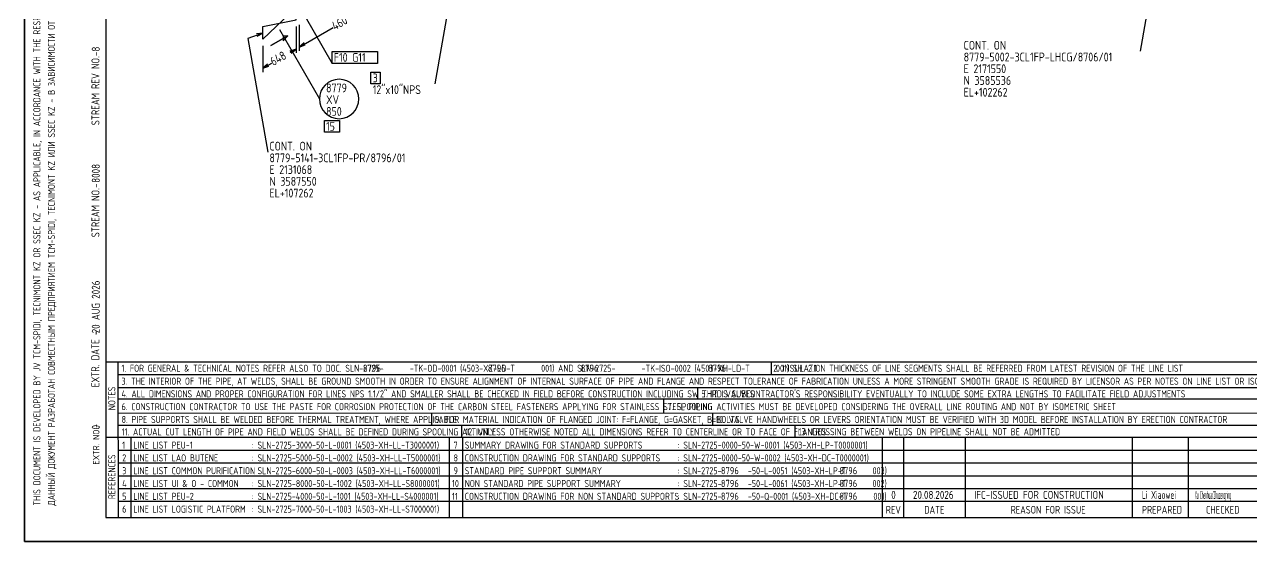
# Model space of a CAD drawing. Extents: x 0 to 594, y 0 to 420.
# Drawn here: x 0 to 383.2, y 0 to 161.4 of the extents above; entities that cross this region are included whole.
import ezdxf

# ---------------------------------------------------------------- set-up
doc = ezdxf.new("R2010")
doc.units = 0
doc.header["$MEASUREMENT"] = 0
doc.linetypes.add('BORDER_2012_SLN$0$8001.Solid', pattern=[0])
for name, color, linetype, lineweight in [('BORDER_2012_SLN$0$BG_01', 7, 'BORDER_2012_SLN$0$8001.Solid', 25), ('BORDER_2012_SLN$0$BG_02', 7, 'BORDER_2012_SLN$0$8001.Solid', 25), ('BORDER_2012_SLN$0$BG_Level_1', 7, 'BORDER_2012_SLN$0$8001.Solid', 25), ('BORDER_2012_SLN$0$Level_1', 7, 'BORDER_2012_SLN$0$8001.Solid', 25), ('BORDER_2012_SLN$0$Level_18', 7, 'BORDER_2012_SLN$0$8001.Solid', 25)]:
    doc.layers.add(name, color=color, linetype=linetype, lineweight=lineweight)
doc.layers.add('GT_1', color=7, linetype='Continuous')
doc.styles.add('BORDER_2012_SLN$0$GOST type A', font='GOST type A')
doc.styles.add('HTX1', font='')
doc.styles.get('HTX1').set_extended_font_data('GOST type A')

# ---------------------------------------------------------------- blocks, each defined once
blk = doc.blocks.new('BORDER_2012_SLN')
at = {"layer": 'BORDER_2012_SLN$0$BG_Level_1', "color": 7, "lineweight": -3}
for p, q in [((402.7, 56), (25.4, 56)), ((29.11, 56), (29.22, 7.5)), ((233.25, 56), (233.24, 52)), ((402.7, 52), (29.1, 52)), ((402.7, 47.99), (29.16, 48.01)), ((210.22, 48), (210.22, 44.42)), ((402.7, 44.41), (29.17, 44.42)), ((199.61, 44.42), (199.61, 40.02)), ((402.7, 39.96), (29.15, 40.07)), ((127.1, 40.04), (127.1, 36.23)), ((214.87, 40.02), (214.87, 36.23)), ((136.5, 36.23), (136.5, 32.43)), ((240.64, 36.23), (240.64, 32.43)), ((33.22, 32.43), (33.22, 7.59)), ((132.63, 32.43), (132.63, 7.6)), ((136.8, 32.43), (136.8, 7.59))]:
    blk.add_line(p, q, dxfattribs=at)
at = {"layer": 'BORDER_2012_SLN$0$Level_1', "color": 7, "lineweight": -3}
for p, q in [((25.4, 412.5), (25.4, 7.5)), ((402.7, 36.23), (29.15, 36.23)), ((402.7, 32.43), (25.4, 32.43)), ((267.9, 32.43), (267.91, 7.5)), ((274.59, 7.5), (274.59, 32.43)), ((293.91, 7.5), (293.91, 32.43)), ((346.11, 7.5), (346.11, 32.43)), ((363.55, 7.5), (363.55, 32.43)), ((402.7, 28.43), (29.17, 28.43)), ((402.7, 24.43), (29.18, 24.43)), ((402.7, 20.43), (29.19, 20.43)), ((402.7, 16.43), (29.2, 16.43)), ((402.7, 12.43), (29.2, 12.43)), ((25.4, 7.5), (588.6, 7.5))]:
    blk.add_line(p, q, dxfattribs=at)
at = {"layer": 'BORDER_2012_SLN$0$Level_18', "color": 7, "lineweight": -3, "flags": 128}
blk.add_lwpolyline([(0, 0), (0, 420), (594, 420), (594, 0)], close=True, dxfattribs=at)
at = {"color": 7, "char_height": 2.2, "attachment_point": 1, "style": 'BORDER_2012_SLN$0$GOST type A'}
for s, insert in [('{\\l\\fGOST type A|b0|i0;\\T1;1}', (30.5, 31.2)), ('{\\l\\fGOST type A|b0|i0;\\T1;: SLN-2725-3000-50-L-0001 (4503-XH-LL-T3000001)}', (71, 31.2)), ('{\\l\\fGOST type A|b0|i0;\\T1;7}', (134, 31.2)), ('{\\l\\fGOST type A|b0|i0;\\T1;SUMMARY DRAWING FOR STANDARD SUPPORTS}', (137.5, 31.2)), ('{\\l\\fGOST type A|b0|i0;\\T1;: SLN-2725-0000-50-W-0001 (4503-XH-LP-T0000001)}', (204, 31.2)), ('{\\l\\fGOST type A|b0|i0;\\T1;2}', (30.5, 27.2)), ('{\\l\\fGOST type A|b0|i0;\\T1;LINE LIST LAO BUTENE}', (34, 27.2)), ('{\\l\\fGOST type A|b0|i0;\\T1;: SLN-2725-5000-50-L-0002 (4503-XH-LL-T5000001)}', (71, 27.2)), ('{\\l\\fGOST type A|b0|i0;\\T1;8}', (134, 27.2)), ('{\\l\\fGOST type A|b0|i0;\\T1;CONSTRUCTION DRAWING FOR STANDARD SUPPORTS}', (137.5, 27.2)), ('{\\l\\fGOST type A|b0|i0;\\T1;: SLN-2725-0000-50-W-0002 (4503-XH-DC-T0000001)}', (204, 27.2)), ('{\\l\\fGOST type A|b0|i0;\\T1;3}', (30.5, 23.2)), ('{\\l\\fGOST type A|b0|i0;\\T1;LINE LIST COMMON PURIFICATION}', (34, 23.2)), ('{\\l\\fGOST type A|b0|i0;\\T1;: SLN-2725-6000-50-L-0003 (4503-XH-LL-T6000001)}', (71, 23.2)), ('{\\l\\fGOST type A|b0|i0;\\T1;9}', (134, 23.2)), ('{\\C256;STANDARD PIPE SUPPORT SUMMARY}', (137.5, 23.2)), ('{\\fGOST type A|b0|i0|c0|p34;: SLN-2725-       -50-L-0051 (4503-XH-LP-T       003)}', (204, 23.2)), ('{\\l\\fGOST type A|b0|i0;\\T1;4}', (30.5, 19.2)), ('{\\l\\fGOST type A|b0|i0;\\T1;LINE LIST UI & O - COMMON}', (34, 19.2)), ('{\\l\\fGOST type A|b0|i0;\\T1;: SLN-2725-8000-50-L-1002 (4503-XH-LL-S8000001)}', (71, 19.2)), ('{\\l\\fGOST type A|b0|i0;\\T1;10}', (133.5, 19.2)), ('{\\l\\fGOST type A|b0|i0;\\T1;NON STANDARD PIPE SUPPORT SUMMARY}', (137.5, 19.2)), ('{\\fGOST type A|b0|i0|c0|p34;: SLN-2725-       -50-L-0061 (4503-XH-LP-T       002)}', (204, 19.2)), ('{\\l\\fGOST type A|b0|i0;\\T1;: SLN-2725-4000-50-L-1001 (4503-XH-LL-S4000001)}', (71, 15.2)), ('{\\fGOST type A|b0|i0|c0|p34;: SLN-2725-       -50-Q-0001 (4503-XH-DC-T       001)}', (204, 15.2)), ('{\\l\\fGOST type A|b0|i0;\\T1;5}', (30.5, 15.2)), ('{\\l\\fGOST type A|b0|i0;\\T1;LINE LIST PEU-2}', (34, 15.2)), ('{\\l\\fGOST type A|b0|i0;\\T1;11}', (133.5, 15.2)), ('{\\C256;CONSTRUCTION DRAWING FOR NON STANDARD SUPPORTS}', (137.5, 15.2)), ('{\\l\\fGOST type A|b0|i0;\\T1;6}', (30.5, 11.2)), ('{\\l\\fGOST type A|b0|i0;\\T1;LINE LIST LOGISTIC PLATFORM}', (34, 11.2)), ('{\\l\\fGOST type A|b0|i0;\\T1;: SLN-2725-7000-50-L-1003 (4503-XH-LL-S7000001)}', (71, 11.2))]:
    blk.add_mtext(s, dxfattribs=dict(at, insert=insert))
at = {"layer": 'BORDER_2012_SLN$0$BG_01', "color": 7, "attachment_point": 1, "rotation": 90, "style": 'BORDER_2012_SLN$0$GOST type A'}
for s, insert, char_height in [('{\\fGOST type A|b0|i0|c134|p34;\\W1.01;ДАННЫЙ ДОКУМЕНТ РАЗРАБОТАН СОВМЕСТНЫМ ПРЕДПРИЯТИЕМ \\fGOST type A|b0|i0|c0|p34;TCM-SPIDI, TECNIMONT KZ \\fGOST type A|b0|i0|c134|p34;ИЛИ \\fGOST type A|b0|i0|c0|p34;SSEC KZ - \\fGOST type A|b0|i0|c134|p34;В ЗАВИСИМОСТИ ОТ ПРИМЕНИМОСТИ\\fGOST type A|b0|i0|c0|p34;, \\fGOST type A|b0|i0|c134|p34;В СООТВЕТСТВИИ С СООТВЕТСТВУЮЩЕЙ ОБЛАСТЬЮ РАБОТ\\fGOST type A|b0|i0|c0|p34;. \\fGOST type A|b0|i0|c134|p34;ЯВЛЯЕТСЯ КОНФИДЕНЦИАЛЬНЫМ И НЕ МОЖЕТ БЫТЬ ИСПОЛЬЗОВАН ДРУГИМИ ЛИЦАМИ ДЛЯ КАКИХ\\fGOST type A|b0|i0|c0|p34;-\\fGOST type A|b0|i0|c134|p34;ЛИБО ЦЕЛЕЙ\\fGOST type A|b0|i0|c0|p34;, \\fGOST type A|b0|i0|c134|p34;КРОМЕ ПРОЕКТА \\fGOST type A|b0|i0|c0|p34;SILLENO.}', (7.3, 11.21), 2.2), ('{\\l\\fGOST type A|b0|i0;\\T1;EXTR. DATE -}', (20.86, 48.18), 2.5), ('{\\l\\fGOST type A|b0|i0;\\T1;EXTR. NO.-}', (21.36, 24.02), 2)]:
    blk.add_mtext(s, dxfattribs=dict(at, insert=insert, char_height=char_height))
at = {"layer": 'BORDER_2012_SLN$0$BG_01', "color": 7, "insert": (2.76, 11.2), "char_height": 2.2, "attachment_point": 1, "rotation": 90, "line_spacing_factor": 1.090909, "style": 'BORDER_2012_SLN$0$GOST type A'}
blk.add_mtext('{\\fGOST type A|b0|i0|c0|p34;\\W1.01;THIS DOCUMENT IS DEVELOPED BY JV TCM-SPIDI, TECNIMONT KZ OR SSEC KZ - AS APPLICABLE, IN ACCORDANCE WITH THE RESPECTIVE SCOPE OF WORK -  IS CONFIDENTIAL AND CANNOT BE USED BY OTHERS FOR ANY PURPOSE OTHER THAN THE SILLENO PROJECT}', dxfattribs=at)
at = {"layer": 'BORDER_2012_SLN$0$BG_02', "color": 7, "char_height": 2.5, "attachment_point": 1, "rotation": 90, "style": 'BORDER_2012_SLN$0$GOST type A'}
for s, insert in [('{\\l\\fGOST type A|b0|i0;\\T1;STREAM REV NO.-}', (20.9, 130)), ('{\\l\\fGOST type A|b0|i0;\\T1;STREAM NO.-}', (20.9, 95))]:
    blk.add_mtext(s, dxfattribs=dict(at, insert=insert))
at = {"layer": 'BORDER_2012_SLN$0$BG_Level_1', "color": 7, "attachment_point": 1, "style": 'BORDER_2012_SLN$0$GOST type A'}
for s, insert, char_height in [('{\\fGOST type A|b0|i0|c0|p34;\\C256; 1. FOR GENERAL & TECHNICAL NOTES REFER ALSO TO DOC. SLN-2725-       -TK-OD-0001 (4503-XZ-LD-T       001) AND SLN-2725-       -TK-ISO-0002 (4503-XH-LD-T       001) SH. 2.1}', (29.11, 55.19), 2.2), ('{\\fGOST type A|b0|i0|c0|p34;\\C256;2. INSULATION THICKNESS OF LINE SEGMENTS SHALL BE REFERRED FROM LATEST REVISION OF THE LINE LIST}', (233.84, 55.19), 2.2), ('{\\fGOST type A|b0|i0|c0|p34;\\C256; 3. THE INTERIOR OF THE PIPE, AT WELDS, SHALL BE GROUND SMOOTH IN ORDER TO ENSURE ALIGNMENT OF INTERNAL SURFACE OF PIPE AND FLANGE AND RESPECT TOLERANCE OF FABRICATION UNLESS A MORE STRINGENT SMOOTH GRADE IS REQUIRED BY LICENSOR AS PER NOTES ON LINE LIST OR ISOMETRIC}', (29.12, 51.15), 2.2), ('{\\fGOST type A|b0|i0|c0|p34;\\C256; 4. ALL DIMENSIONS AND PROPER CONFIGURATION FOR LINES NPS 1.1/2" AND SMALLER SHALL BE CHECKED IN FIELD BEFORE CONSTRUCTION INCLUDING SW THRD VALVES}', (29.13, 47.2), 2.2), ("{\\C256; 5. IT IS SUBCONTRACTOR'S RESPONSIBILITY EVENTUALLY TO INCLUDE SOME EXTRA LENGTHS TO FACILITATE FIELD ADJUSTMENTS}", (210.22, 47.2), 2.2), ('{\\C256; 6. CONSTRUCTION CONTRACTOR TO USE THE PASTE FOR CORROSION PROTECTION OF THE CARBON STEEL FASTENERS APPLYING FOR STAINLESS STEEL PIPING}', (29.14, 43.2), 2.2), ('{\\C256; 7. SPOOLING ACTIVITIES MUST BE DEVELOPED CONSIDERING THE OVERALL LINE ROUTING AND NOT BY ISOMETRIC SHEET}', (199.61, 43.2), 2.2), ('{\\C256; 8. PIPE SUPPORTS SHALL BE WELDED BEFORE THERMAL TREATMENT, WHERE APPLICABLE}', (29.15, 39.2), 2.2), ('{\\C256; 9. FOR MATERIAL INDICATION OF FLANGED JOINT: F=FLANGE, G=GASKET, B=BOLTS}', (127.1, 39.2), 2.2), ('{\\C256; 10. VALVE HANDWHEELS OR LEVERS ORIENTATION MUST BE VERIFIED WITH 3D MODEL BEFORE INSTALLATION BY ERECTION CONTRACTOR}', (214.87, 39.2), 2.2), ('{\\C256; 11. ACTUAL CUT LENGTH OF PIPE AND FIELD WELDS SHALL BE DEFINED DURING SPOOLING ACTIVITY}', (29.16, 35.32), 2.2), ('{\\C256; 12. UNLESS OTHERWISE NOTED ALL DIMENSIONS REFER TO CENTERLINE OR TO FACE OF FLANGES}', (136.5, 35.35), 2.2), ('{\\C256; 13. CROSSING BETWEEN WELDS ON PIPELINE SHALL NOT BE ADMITTED}', (240.64, 35.38), 2.2), ('{\\l\\fGOST type A|b0|i0;\\T1;LINE LIST PEU-1}', (34, 31.2), 2.2), ('{\\l\\fGOST type A|b0|i0;\\T1;REV}', (269, 11.1), 2.4), ('{\\l\\fGOST type A|b0|i0;\\T1;DATE}', (281, 11.1), 2.4), ('{\\l\\fGOST type A|b0|i0;\\T1;REASON FOR ISSUE}', (308, 11.1), 2.4), ('{\\l\\fGOST type A|b0|i0;\\T1;PREPARED}', (349, 11.1), 2.4), ('{\\l\\fGOST type A|b0|i0;\\T1;CHECKED}', (369, 11.1), 2.4)]:
    blk.add_mtext(s, dxfattribs=dict(at, insert=insert, char_height=char_height))
at = {"layer": 'BORDER_2012_SLN$0$BG_Level_1', "color": 7, "char_height": 2.2, "attachment_point": 1, "rotation": 90, "style": 'BORDER_2012_SLN$0$GOST type A'}
for s, insert in [('{\\l\\fGOST type A|b0|i0;\\T1;NOTES}', (26.15, 40.99)), ('{\\l\\fGOST type A|b0|i0;\\T1;REFERENCES}', (26.15, 13.23))]:
    blk.add_mtext(s, dxfattribs=dict(at, insert=insert))

msp = doc.modelspace()

# ---------------------------------------------------------------- linework, layer by layer
at = {"layer": 'GT_1', "flags": 128}
for points in [[(0, 0), (594, 0), (594, 420), (0, 420), (0, 0)], [(137.3, 195.1), (128.1, 142.9)], [(353.5, 181.7), (348.5, 153.1)], [(74.4, 158.8), (74.4, 160.8), (84.8, 162.9), (84.8, 166.8), (74.4, 156.9), (74.4, 158.8)], [(85.8, 161.4), (85.8, 153.2)], [(87.6, 164), (96.1, 149.3)], [(74.4, 158.8), (69.7, 157.1), (76, 121.6)], [(72.7, 157.8), (74.4, 158.8), (72.4, 158.5)], [(76.9, 154.9), (82.2, 157.9), (80.8, 157.8), (80.8, 156.4), (82.2, 157.9), (76.9, 154.9)], [(79.6, 159.9), (92.1, 138.2)], [(84.8, 160.8), (84.8, 152.6)], [(85.8, 154.4), (96.4, 160.5)], [(74.4, 154.8), (74.4, 146.6)], [(83.3, 152.5), (84.8, 153.8), (82.9, 153.1)], [(84.8, 153.8), (82.9, 152.7)], [(87.3, 155.7), (85.8, 154.4), (87.7, 155.1)], [(96.1, 153), (110.2, 153), (110.2, 149.3), (96.1, 149.3), (96.1, 153)], [(74.4, 147.8), (77.2, 149.4)], [(75.9, 149.1), (74.4, 147.8), (76.3, 148.5)], [(108.2, 146.6), (111.1, 146.6), (111.1, 142.9), (108.2, 142.9), (108.2, 146.6)], [(93.7, 131.5), (98.4, 131.5), (98.4, 127.8), (93.7, 127.8), (93.7, 131.5)]]:
    msp.add_lwpolyline(points, dxfattribs=at)
msp.add_lwpolyline([(104.414, 138.2, 1), (92.1, 138.2, 1), (104.414, 138.2)], format="xyb", dxfattribs=at)

# ---------------------------------------------------------------- block references
at = {"linetype": 'Continuous'}
msp.add_blockref('BORDER_2012_SLN', (0, 0), dxfattribs=at)

# ---------------------------------------------------------------- texts
at = {"layer": 'GT_1', "style": 'HTX1', "width": 1.02}
for s, height, rotation, p in [('460', 2.75, 30, (96.95, 159.533)), ('8', 2.5, 90, (23.5, 153)), ('648', 2.75, 30, (77.7, 148.433)), ('8008', 2.5, 90, (23.5, 112)), ('20 AUG 2026', 2.5, 90, (23.5, 65)), ('0', 2.5, 90, (23.5, 35))]:
    msp.add_text(s, height=height, rotation=rotation, dxfattribs=at).set_placement(p)
at = {"layer": 'GT_1', "style": 'HTX1'}
for s, height, width, p in [('CONT. ON', 2.75, 1.02, (293.314, 153.6)), ('F10 G11', 2.75, 1.02, (96.6, 149.8)), ('8779-5002-3CL1FP-LHCG/8706/01', 2.75, 1.02, (293.314, 149.933)), ('3', 2.75, 1.02, (108.743, 143.4)), ('E 2171550', 2.75, 1.02, (293.314, 146.267)), ('8779', 2.75, 1.02, (94.171, 140.271)), ('12"x10"NPS', 2.75, 1.02, (108.743, 139.733)), ('N 3585536', 2.75, 1.02, (293.314, 142.6)), ('XV', 2.75, 1.02, (94.171, 136.605)), ('EL+102262', 2.75, 1.02, (293.314, 138.933)), ('850', 2.75, 1.02, (94.171, 132.938)), ('15', 2.75, 1.02, (94.171, 128.271)), ('CONT. ON', 2.75, 1.02, (76.5, 122.1)), ('8779-5141-3CL1FP-PR/8796/01', 2.75, 1.02, (76.5, 118.433)), ('E 2131068', 2.75, 1.02, (76.5, 114.767)), ('N 3587550', 2.75, 1.02, (76.5, 111.1)), ('EL+107262', 2.75, 1.02, (76.5, 107.433)), ('8796', 2.25, 1.02, (105.7, 53)), ('8796', 2.25, 1.02, (144.7, 53)), ('8796', 2.25, 1.02, (173.7, 53)), ('8796', 2.25, 1.02, (213.5, 53)), ('8796', 2.25, 1.02, (217.5, 21)), ('8796', 2.25, 1.02, (254.5, 21)), ('8796', 2.25, 1.02, (217.5, 17)), ('8796', 2.25, 1.02, (254.5, 17)), ('0', 2.5, 1.02, (270.7, 13.3)), ('0', 2.5, 1.02, (270.7, 13.3)), ('0', 2.5, 1.02, (270.7, 13.3)), ('0', 2.5, 1.02, (270.7, 13.3)), ('0', 2.5, 1.02, (270.7, 13.3)), ('0', 2.5, 1.02, (270.7, 13.3)), ('0', 2.5, 1.02, (270.7, 13.3)), ('0', 2.5, 1.02, (270.7, 13.3)), ('0', 2.5, 1.02, (270.7, 13.3)), ('0', 2.5, 1.02, (270.7, 13.3)), ('0', 2.5, 1.02, (270.7, 13.3)), ('0', 2.5, 1.02, (270.7, 13.3)), ('0', 2.5, 1.02, (270.7, 13.3)), ('0', 2.5, 1.02, (270.7, 13.3)), ('0', 2.5, 1.02, (270.7, 13.3)), ('0', 2.5, 1.02, (270.7, 13.3)), ('20.08.2026', 2.5, 1.02, (277.5, 13.3)), ('20.08.2026', 2.5, 1.02, (277.5, 13.3)), ('20.08.2026', 2.5, 1.02, (277.5, 13.3)), ('20.08.2026', 2.5, 1.02, (277.5, 13.3)), ('20.08.2026', 2.5, 1.02, (277.5, 13.3)), ('20.08.2026', 2.5, 1.02, (277.5, 13.3)), ('20.08.2026', 2.5, 1.02, (277.5, 13.3)), ('20.08.2026', 2.5, 1.02, (277.5, 13.3)), ('20.08.2026', 2.5, 1.02, (277.5, 13.3)), ('20.08.2026', 2.5, 1.02, (277.5, 13.3)), ('20.08.2026', 2.5, 1.02, (277.5, 13.3)), ('20.08.2026', 2.5, 1.02, (277.5, 13.3)), ('20.08.2026', 2.5, 1.02, (277.5, 13.3)), ('20.08.2026', 2.5, 1.02, (277.5, 13.3)), ('20.08.2026', 2.5, 1.02, (277.5, 13.3)), ('20.08.2026', 2.5, 1.02, (277.5, 13.3)), ('IFC-ISSUED FOR CONSTRUCTION', 2.5, 1.02, (296.6, 13.3)), ('IFC-ISSUED FOR CONSTRUCTION', 2.5, 1.02, (296.6, 13.3)), ('IFC-ISSUED FOR CONSTRUCTION', 2.5, 1.02, (296.6, 13.3)), ('IFC-ISSUED FOR CONSTRUCTION', 2.5, 1.02, (296.6, 13.3)), ('IFC-ISSUED FOR CONSTRUCTION', 2.5, 1.02, (296.6, 13.3)), ('IFC-ISSUED FOR CONSTRUCTION', 2.5, 1.02, (296.6, 13.3)), ('IFC-ISSUED FOR CONSTRUCTION', 2.5, 1.02, (296.6, 13.3)), ('IFC-ISSUED FOR CONSTRUCTION', 2.5, 1.02, (296.6, 13.3)), ('IFC-ISSUED FOR CONSTRUCTION', 2.5, 1.02, (296.6, 13.3)), ('IFC-ISSUED FOR CONSTRUCTION', 2.5, 1.02, (296.6, 13.3)), ('IFC-ISSUED FOR CONSTRUCTION', 2.5, 1.02, (296.6, 13.3)), ('IFC-ISSUED FOR CONSTRUCTION', 2.5, 1.02, (296.6, 13.3)), ('IFC-ISSUED FOR CONSTRUCTION', 2.5, 1.02, (296.6, 13.3)), ('IFC-ISSUED FOR CONSTRUCTION', 2.5, 1.02, (296.6, 13.3)), ('IFC-ISSUED FOR CONSTRUCTION', 2.5, 1.02, (296.6, 13.3)), ('IFC-ISSUED FOR CONSTRUCTION', 2.5, 1.02, (296.6, 13.3)), ('Li Xiaowei', 2.5, 0.7, (349, 13.3)), ('Li Xiaowei', 2.5, 0.7, (349, 13.3)), ('Li Xiaowei', 2.5, 0.7, (349, 13.3)), ('Li Xiaowei', 2.5, 0.7, (349, 13.3)), ('Li Xiaowei', 2.5, 0.7, (349, 13.3)), ('Li Xiaowei', 2.5, 0.7, (349, 13.3)), ('Li Xiaowei', 2.5, 0.7, (349, 13.3)), ('Li Xiaowei', 2.5, 0.7, (349, 13.3)), ('Li Xiaowei', 2.5, 0.7, (349, 13.3)), ('Li Xiaowei', 2.5, 0.7, (349, 13.3)), ('Li Xiaowei', 2.5, 0.7, (349, 13.3)), ('Li Xiaowei', 2.5, 0.7, (349, 13.3)), ('Li Xiaowei', 2.5, 0.7, (349, 13.3)), ('Li Xiaowei', 2.5, 0.7, (349, 13.3)), ('Li Xiaowei', 2.5, 0.7, (349, 13.3)), ('Li Xiaowei', 2.5, 0.7, (349, 13.3)), ('Xu Chenhua/Zhuzengting', 2.5, 0.3, (365.5, 13.3)), ('Xu Chenhua/Zhuzengting', 2.5, 0.3, (365.5, 13.3)), ('Xu Chenhua/Zhuzengting', 2.5, 0.3, (365.5, 13.3)), ('Xu Chenhua/Zhuzengting', 2.5, 0.3, (365.5, 13.3)), ('Xu Chenhua/Zhuzengting', 2.5, 0.3, (365.5, 13.3)), ('Xu Chenhua/Zhuzengting', 2.5, 0.3, (365.5, 13.3)), ('Xu Chenhua/Zhuzengting', 2.5, 0.3, (365.5, 13.3)), ('Xu Chenhua/Zhuzengting', 2.5, 0.3, (365.5, 13.3)), ('Xu Chenhua/Zhuzengting', 2.5, 0.3, (365.5, 13.3)), ('Xu Chenhua/Zhuzengting', 2.5, 0.3, (365.5, 13.3)), ('Xu Chenhua/Zhuzengting', 2.5, 0.3, (365.5, 13.3)), ('Xu Chenhua/Zhuzengting', 2.5, 0.3, (365.5, 13.3)), ('Xu Chenhua/Zhuzengting', 2.5, 0.3, (365.5, 13.3)), ('Xu Chenhua/Zhuzengting', 2.5, 0.3, (365.5, 13.3)), ('Xu Chenhua/Zhuzengting', 2.5, 0.3, (365.5, 13.3)), ('Xu Chenhua/Zhuzengting', 2.5, 0.3, (365.5, 13.3)), ('8796', 2.25, 1.02, (217.5, 13)), ('8796', 2.25, 1.02, (254.5, 13))]:
    msp.add_text(s, height=height, dxfattribs=dict(at, width=width)).set_placement(p)

doc.saveas('drawing.dxf')
